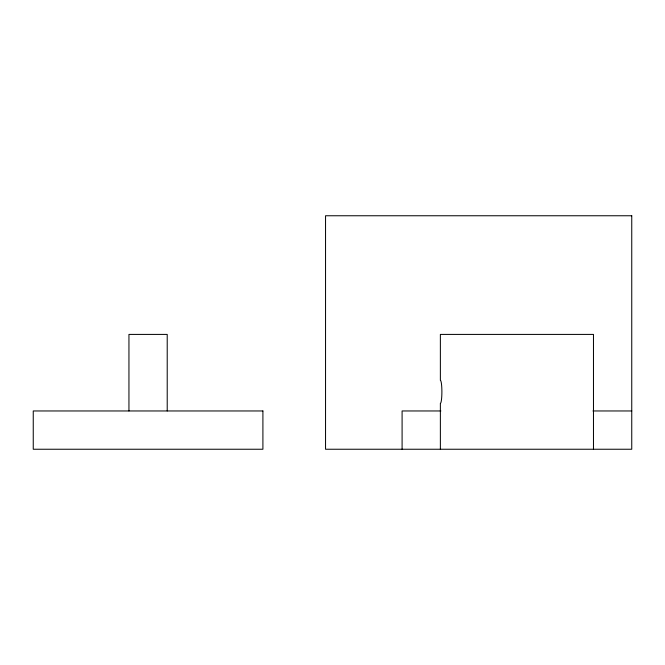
<?xml version="1.0" encoding="UTF-8"?>
<svg xmlns="http://www.w3.org/2000/svg" width="665" height="665" viewBox="0 0 665 665"><rect width="100%" height="100%" fill="white"/><g stroke="black" fill="none" stroke-linecap="round" stroke-linejoin="round"><path stroke-width="1" d="M440.895 410.962L402.092 410.962L402.092 449.241M592.947 410.962L631.75 410.962M593.471 449.241L593.471 334.412L440.371 334.412L440.371 380.347A11.629 1.521 -90 0 1 441.444 383.705A11.421 1.488 -90 0 1 441.444 399.948A11.629 1.521 -90 0 1 440.371 403.306L440.371 449.241M167.214 410.962L167.214 334.412L128.944 334.412L128.944 410.962M631.75 215.759L325.542 215.759L325.542 449.241L631.75 449.241L631.75 215.759M262.908 410.962L33.25 410.962L33.25 449.241L262.908 449.241L262.908 410.962"/></g></svg>
